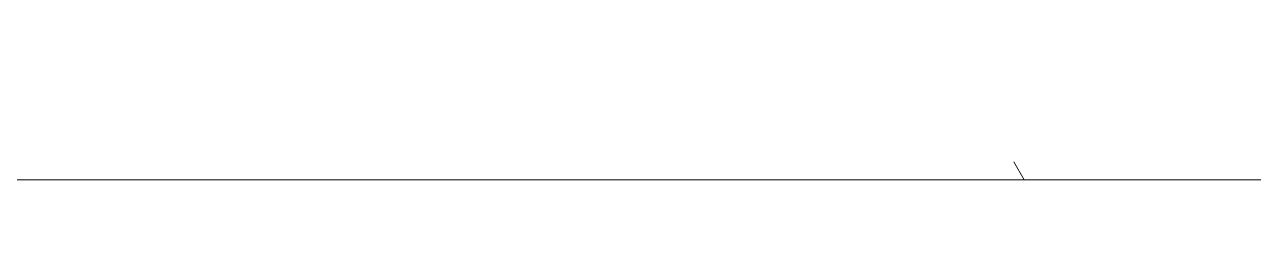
# Model space of a CAD drawing. Header units: millimetres. Extents: x -1113 to 415037, y -3642 to 28069.
# Drawn here: x 101766.1 to 101838.1, y 361 to 373 of the extents above; entities that cross this region are included whole.
import ezdxf

# ---------------------------------------------------------------- set-up
doc = ezdxf.new("R2010")
doc.units = ezdxf.units.MM
doc.layers.add('0) Стена 3.93м', color=3, linetype='Continuous', lineweight=60)
doc.layers.add('I-WALL', color=7, linetype='Continuous', lineweight=5)
doc.layers.add('A-WALL-1', color=9, linetype='Continuous', lineweight=5, true_color=0x808080)

# ---------------------------------------------------------------- blocks, each defined once
blk = doc.blocks.new('1floor')
at = {"layer": 'I-WALL'}
h = blk.add_hatch(dxfattribs=at)
h.set_pattern_fill('FP_191', color=256, style=0, pattern_type=2)
h.set_pattern_definition([(0, (0, 0), (243.84, 60.96), [20.117, -162.763, 20.117, -162.763, -975.36]), (0, (0, 0), (243.84, 60.96), [-365.76, 20.117, -345.643, 20.117, -162.763, -426.72]), (0, (0, 0), (243.84, 60.96), [-914.4, 20.117, -101.803, 20.117, -284.683]), (120, (91.44, 30.48), (-174.71291, 180.691634), [20.117, -162.763, 20.117, -162.763, -975.36]), (120, (91.44, 30.48), (-174.71291, 180.691634), [-365.76, 20.117, -345.643, 20.117, -162.763, -426.72]), (120, (91.44, 30.48), (-174.71291, 180.691634), [-914.4, 20.117, -101.803, 20.117, -284.683]), (240, (121.92, 152.4), (-69.12709, -241.651634), [20.117, -162.763, 20.117, -162.763, -975.36]), (240, (121.92, 152.4), (-69.12709, -241.651634), [-365.76, 20.117, -345.643, 20.117, -162.763, -426.72]), (240, (121.92, 152.4), (-69.12709, -241.651634), [-914.4, 20.117, -101.803, 20.117, -284.683])])
h.paths.add_polyline_path([(101850, 500), (101850, 520), (101570, 520), (101570, 500), (101825, 500)])
h = blk.add_hatch(dxfattribs=at)
h.set_pattern_fill('FP_192', color=256, style=0, pattern_type=2)
h.set_pattern_definition([(45, (0, 0), (-212.132, 212.132), []), (135, (0, 0), (-212.132, -212.132), [])])
h.paths.add_polyline_path([(101645, 487.5), (101850, 487.5), (101850, 500), (101582.5, 500), (101582.5, 487.5), (101630, 487.5)])
at = {"layer": 'A-WALL-1'}
blk.add_line((101850, 500), (101570, 500), dxfattribs=at)

msp = doc.modelspace()

# ---------------------------------------------------------------- block references
at = {"layer": '0) Стена 3.93м'}
msp.add_blockref('1floor', (64.702, -136.062), dxfattribs=at)

doc.saveas('drawing.dxf')
